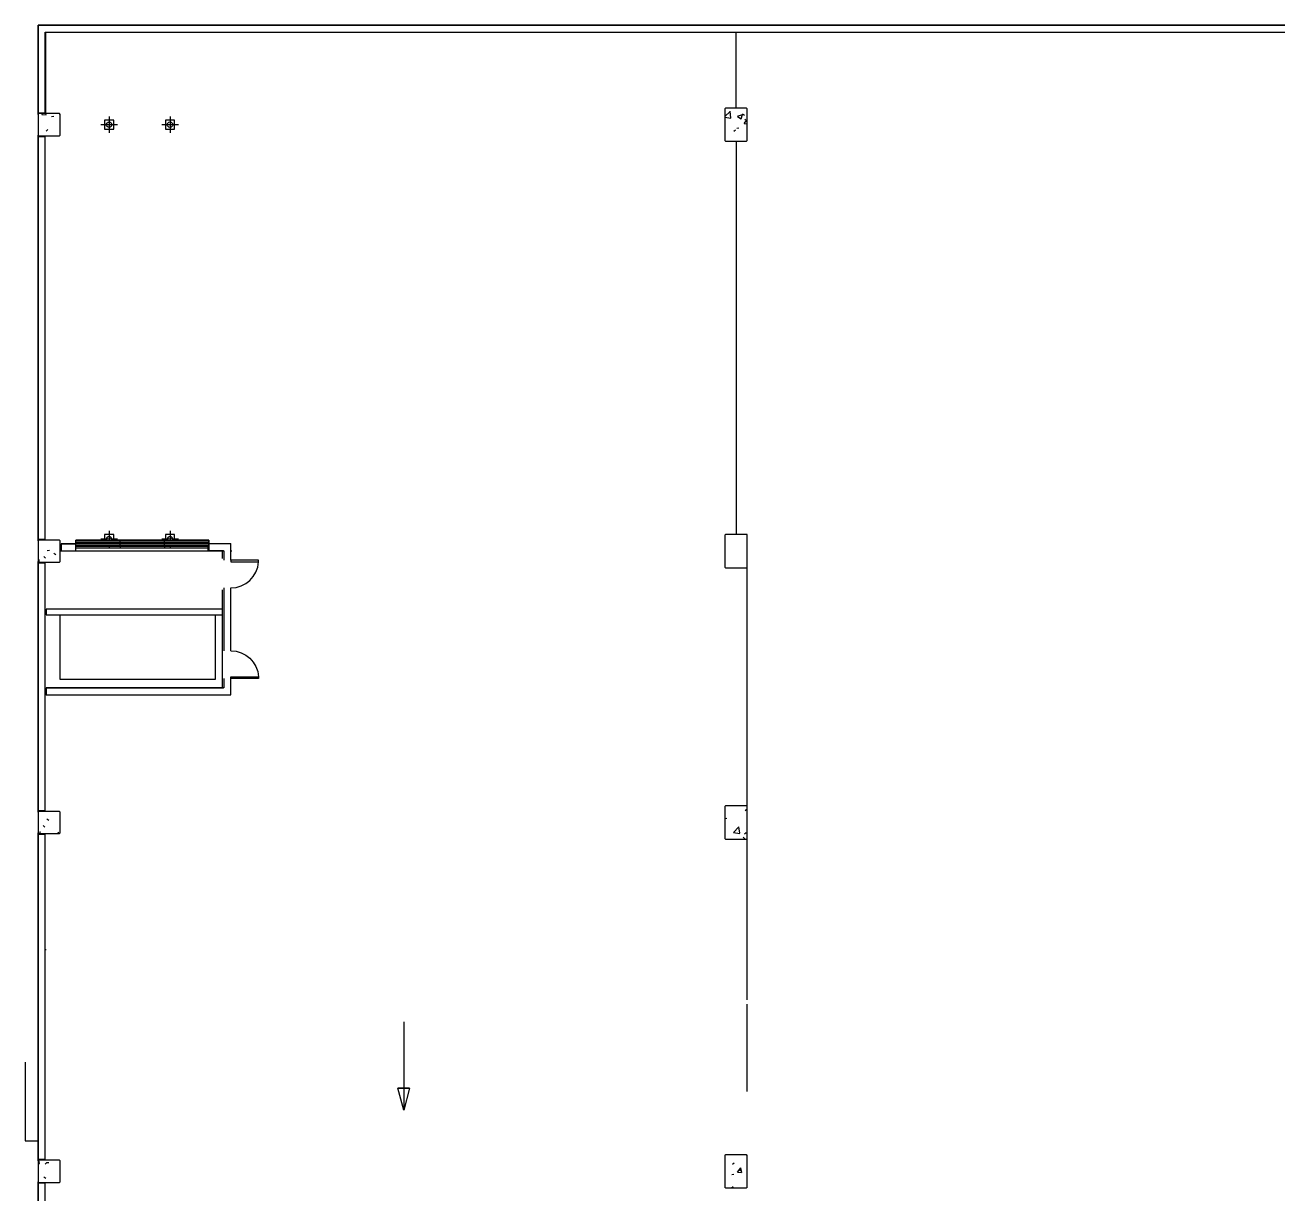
# Model space of a CAD drawing. Extents: x -2225 to 2382, y 4758 to 10467.
# Drawn here: x -2090 to -733, y 9200 to 10467 of the extents above; entities that cross this region are included whole.
import ezdxf

# ---------------------------------------------------------------- set-up
doc = ezdxf.new("R2010")
doc.units = 0
doc.header["$LTSCALE"] = 48
doc.header["$MEASUREMENT"] = 0
doc.layers.get('0').update_dxf_attribs({"linetype": 'CONTINUOUS'})
for name, color, linetype in [('COL', 14, 'CONTINUOUS'), ('EXDOOR', 8, 'CONTINUOUS'), ('EXWALL', 8, 'CONTINUOUS'), ('EXWINDOW', 8, 'CONTINUOUS'), ('TXT', 4, 'CONTINUOUS')]:
    doc.layers.add(name, color=color, linetype=linetype)

# ---------------------------------------------------------------- blocks, each defined once
blk = doc.blocks.new('2-06-DR')
at = {"color": 0}
for p, q in [((0, 30), (0, 0)), ((1.8, 30), (0, 30)), ((1.8, 0), (1.8, 30)), ((0, 0), (1.8, 0))]:
    blk.add_line(p, q, dxfattribs=at)
blk.add_arc((-0.1, 0), 30.1, 0.0709, 86.4875, dxfattribs=at)

msp = doc.modelspace()

# ---------------------------------------------------------------- linework, layer by layer
at = {"layer": 'COL', "ltscale": 0.01}
for p, q in [((-2074.9, 10370.6), (-2075.6, 10369.8)), ((-2075.6, 10369.8), (-2075.6, 10347.3)), ((-2052.4, 10370.6), (-2074.9, 10370.6)), ((-2071.4, 10369.6), (-2070.6, 10370.6)), ((-2071.4, 10369.6), (-2066.8, 10369.2)), ((-2066.8, 10369.2), (-2067, 10370.6)), ((-2061, 10367.6), (-2058.5, 10367.9)), ((-2051.6, 10369.8), (-2052.4, 10370.6)), ((-2051.6, 10347.3), (-2051.6, 10369.8)), ((-1330.9, 10376.6), (-1331.6, 10375.8)), ((-1331.6, 10375.8), (-1331.6, 10341.3)), ((-1331.6, 10367.3), (-1326.1, 10373)), ((-1308.4, 10376.6), (-1330.9, 10376.6)), ((-1325.3, 10365.8), (-1326.1, 10373.1)), ((-1318, 10367.6), (-1314.1, 10365)), ((-1317.9, 10367.7), (-1312.6, 10369.7)), ((-1314.1, 10365), (-1312.5, 10369.7)), ((-1312.5, 10370.3), (-1310.4, 10368.9)), ((-1307.6, 10375.8), (-1308.4, 10376.6)), ((-1307.6, 10341.3), (-1307.6, 10375.8)), ((-1331.6, 10366.7), (-1325.2, 10365.8)), ((-1318.9, 10354.8), (-1316.4, 10355.1)), ((-1310.8, 10359.9), (-1307.6, 10363.8)), ((-1310.8, 10359.9), (-1307.6, 10359.6)), ((-1310.2, 10364.7), (-1308.3, 10363)), ((-2075.6, 10347.3), (-2074.9, 10346.6)), ((-2074.9, 10346.6), (-2052.4, 10346.6)), ((-2066.8, 10351.7), (-2064.8, 10353.3)), ((-2052.4, 10346.6), (-2051.6, 10347.3)), ((-1331.6, 10341.3), (-1330.9, 10340.6)), ((-1330.9, 10340.6), (-1308.4, 10340.6)), ((-1322, 10351.7), (-1320, 10353.2)), ((-1308.4, 10340.6), (-1307.6, 10341.3)), ((-2074.9, 9908.6), (-2075.6, 9907.8)), ((-2075.6, 9907.8), (-2075.6, 9885.3)), ((-2052.4, 9908.6), (-2074.9, 9908.6)), ((-2051.6, 9907.8), (-2052.4, 9908.6)), ((-2051.6, 9885.3), (-2051.6, 9907.8)), ((-1330.9, 9914.6), (-1331.6, 9913.8)), ((-1331.6, 9913.8), (-1331.6, 9879.3)), ((-1308.4, 9914.6), (-1330.9, 9914.6)), ((-1307.6, 9913.8), (-1308.4, 9914.6)), ((-1307.6, 9879.3), (-1307.6, 9913.8)), ((-2065.6, 9897.3), (-2063.1, 9897.6)), ((-2058.4, 9894.4), (-2056.2, 9893)), ((-2075.6, 9886.3), (-2074.5, 9887.5)), ((-2075.6, 9885.3), (-2074.9, 9884.6)), ((-2074.9, 9884.6), (-2052.4, 9884.6)), ((-2074.2, 9884.6), (-2074.5, 9887.5)), ((-2069.3, 9890.9), (-2067.5, 9889.1)), ((-2052.4, 9884.6), (-2051.6, 9885.3)), ((-1331.6, 9879.3), (-1330.9, 9878.6)), ((-1308.4, 9878.6), (-1307.6, 9879.3)), ((-1330.9, 9878.6), (-1308.4, 9878.6)), ((-2074.9, 9614.6), (-2075.6, 9613.8)), ((-2075.6, 9613.8), (-2075.6, 9591.3)), ((-2052.4, 9614.6), (-2074.9, 9614.6)), ((-2051.6, 9613.8), (-2052.4, 9614.6)), ((-2051.6, 9591.3), (-2051.6, 9613.8)), ((-1330.9, 9620.6), (-1331.6, 9619.8)), ((-1331.6, 9619.8), (-1331.6, 9585.3)), ((-1331.6, 9607), (-1329.4, 9607.3)), ((-1308.4, 9620.6), (-1330.9, 9620.6)), ((-1309.6, 9615.7), (-1307.6, 9617.2)), ((-1307.6, 9619.8), (-1308.4, 9620.6)), ((-1307.6, 9585.3), (-1307.6, 9619.8)), ((-2070, 9599.1), (-2068.1, 9597.4)), ((-2065.9, 9606.5), (-2063.7, 9605.2)), ((-1322.4, 9591.8), (-1316.4, 9598)), ((-1315.6, 9590.8), (-1316.5, 9598)), ((-2075.6, 9591.3), (-2074.9, 9590.6)), ((-2074.9, 9592.1), (-2072.4, 9592.4)), ((-2074.9, 9590.6), (-2052.4, 9590.6)), ((-2054.8, 9590.6), (-2052.9, 9592)), ((-2052.4, 9590.6), (-2051.6, 9591.3)), ((-1331.6, 9585.3), (-1330.9, 9584.6)), ((-1330.9, 9584.6), (-1308.4, 9584.6)), ((-1322.4, 9591.8), (-1315.6, 9590.7)), ((-1312, 9586.7), (-1310.1, 9585)), ((-1310.6, 9590.1), (-1308.6, 9591.7)), ((-1308.4, 9584.6), (-1307.6, 9585.3)), ((-1330.9, 9242.6), (-1331.6, 9241.8)), ((-1331.6, 9241.8), (-1331.6, 9207.3)), ((-1308.4, 9242.6), (-1330.9, 9242.6)), ((-1308.7, 9242.6), (-1307.9, 9241.8)), ((-1307.6, 9241.8), (-1308.4, 9242.6)), ((-1307.6, 9207.3), (-1307.6, 9241.8)), ((-2074.9, 9236.6), (-2075.6, 9235.8)), ((-2075.6, 9235.8), (-2075.6, 9213.3)), ((-2075.6, 9233.2), (-2074, 9233.1)), ((-2052.4, 9236.6), (-2074.9, 9236.6)), ((-2074, 9233.1), (-2074.6, 9236.6)), ((-2068, 9232.5), (-2066, 9234.1)), ((-2066.4, 9234), (-2063.9, 9234.3)), ((-2051.6, 9235.8), (-2052.4, 9236.6)), ((-2051.6, 9213.3), (-2051.6, 9235.8)), ((-1323.6, 9232.2), (-1321.6, 9233.7)), ((-1318.1, 9223.8), (-1314.4, 9228.2)), ((-1313.4, 9223.4), (-1314.3, 9228.2)), ((-2069.2, 9218.5), (-2067.1, 9217.1)), ((-1324.3, 9221.2), (-1321.8, 9221.5)), ((-1318, 9223.8), (-1313.5, 9223.4)), ((-1316.3, 9226.6), (-1314.2, 9225.2)), ((-2075.6, 9213.3), (-2074.9, 9212.6)), ((-2074.9, 9212.6), (-2052.4, 9212.6)), ((-2052.4, 9212.6), (-2051.6, 9213.3)), ((-1331.6, 9207.3), (-1330.9, 9206.6)), ((-1330.9, 9206.6), (-1308.4, 9206.6)), ((-1324.6, 9206.6), (-1322.6, 9208.2)), ((-1308.4, 9206.6), (-1307.6, 9207.3))]:
    msp.add_line(p, q, dxfattribs=at)
at = {"layer": 'EXWALL'}
for p, q in [((-2075.6, 10369.8), (-2075.6, 10466.6)), ((-2075.6, 10466.6), (707.1, 10466.6)), ((-2075.4, 10466.4), (-2075.4, 10371.6)), ((705.3, 10466.4), (-2075.4, 10466.4)), ((-2067.8, 10371.6), (-2067.8, 10458.7)), ((-2067.8, 10458.7), (705.3, 10458.7)), ((-2067.6, 10458.6), (-2067.6, 10371.6)), ((705.3, 10458.6), (-2067.6, 10458.6)), ((-2075.6, 10371.6), (-2067.6, 10371.6)), ((-1998.6, 10367.6), (-1998.6, 10349.6)), ((-1932.6, 10367.6), (-1932.6, 10349.6)), ((-1989.6, 10358.6), (-2007.6, 10358.6)), ((-1993.6, 10363.6), (-2003.6, 10363.6)), ((-2003.6, 10363.6), (-2003.6, 10353.6)), ((-2003.6, 10353.6), (-1993.6, 10353.6)), ((-1993.6, 10353.6), (-1993.6, 10363.6)), ((-1923.6, 10358.6), (-1941.6, 10358.6)), ((-1927.6, 10363.6), (-1937.6, 10363.6)), ((-1937.6, 10363.6), (-1937.6, 10353.6)), ((-1937.6, 10353.6), (-1927.6, 10353.6)), ((-1927.6, 10353.6), (-1927.6, 10363.6)), ((-2075.6, 9907.8), (-2075.6, 10347.3)), ((-2075.4, 10345.6), (-2075.4, 9909.6)), ((-2067.8, 10345.6), (-2075.4, 10345.6)), ((-2067.8, 9909.6), (-2067.8, 10345.6)), ((-2075.4, 9909.6), (-2067.8, 9909.6)), ((-1989.6, 9909.4), (-2007.6, 9909.4)), ((-1993.6, 9914.4), (-2003.6, 9914.4)), ((-2003.6, 9914.4), (-2003.6, 9908.3)), ((-1998.6, 9918.4), (-1998.6, 9907.6)), ((-1993.6, 9908.3), (-1993.6, 9914.4)), ((-1923.6, 9909.4), (-1941.6, 9909.4)), ((-1927.6, 9914.4), (-1937.6, 9914.4)), ((-1937.6, 9914.4), (-1937.6, 9908.3)), ((-1932.6, 9918.4), (-1932.6, 9907.6)), ((-1927.6, 9908.3), (-1927.6, 9914.4)), ((-1875.6, 9896.6), (-2051.6, 9896.6)), ((-2050.6, 9904.6), (-1891.6, 9904.6)), ((-2050.6, 9904.6), (-2050.6, 9896.6)), ((-2034.6, 9904.4), (-2050.6, 9904.4)), ((-2050.6, 9896.7), (-2034.6, 9896.7)), ((-2035.6, 9904.4), (-2035.6, 9904.6)), ((-2035.6, 9896.6), (-2035.6, 9896.7)), ((-2034.6, 9896.7), (-2034.6, 9902.1)), ((-1998.6, 9902.1), (-1998.6, 9900.4)), ((-1932.6, 9902.1), (-1932.6, 9900.4)), ((-1891.6, 9902.1), (-1891.6, 9896.6)), ((-1890.6, 9904.7), (-1866.6, 9904.7)), ((-1866.8, 9904.6), (-1890.6, 9904.6)), ((-1890.6, 9902.1), (-1890.6, 9896.7)), ((-1890.6, 9896.9), (-1874.4, 9896.9)), ((-1874.6, 9896.7), (-1890.6, 9896.7)), ((-1875.6, 9888.6), (-1875.6, 9896.6)), ((-1874.4, 9896.9), (-1874.4, 9886.7)), ((-1866.8, 9886.7), (-1866.8, 9904.6)), ((-1865.5, 9896.6), (-1866.8, 9896.6)), ((-1866.6, 9896.7), (-1866.6, 9904.7)), ((-2075.6, 9613.8), (-2075.6, 9885.3)), ((-2067.8, 9883.6), (-2075.4, 9883.6)), ((-2075.4, 9883.6), (-2075.4, 9615.6)), ((-2067.8, 9615.6), (-2067.8, 9883.6)), ((-1875.6, 9749.6), (-1875.6, 9854.6)), ((-1874.4, 9856.7), (-1874.4, 9788.6)), ((-1866.8, 9788.6), (-1866.8, 9856.7)), ((-2066.6, 9833.5), (-2066.6, 9827.5)), ((-1875.6, 9833.5), (-2066.6, 9833.5)), ((-2066.6, 9827.5), (-1875.6, 9827.5)), ((-2051.6, 9757.6), (-2051.6, 9827.5)), ((-1883.6, 9827.5), (-1883.6, 9757.6)), ((-1883.6, 9757.6), (-2051.6, 9757.6)), ((-1874.4, 9758.6), (-1874.4, 9748.4)), ((-1866.8, 9740.7), (-1866.8, 9758.6)), ((-2066.6, 9748.6), (-2066.6, 9740.6)), ((-2066.6, 9748.6), (-1874.6, 9748.6)), ((-1874.4, 9748.4), (-2066.6, 9748.4)), ((-2066.6, 9740.7), (-1866.8, 9740.7)), ((-1874.6, 9740.6), (-2066.6, 9740.6)), ((-2075.4, 9615.6), (-2067.8, 9615.6)), ((-2075.6, 9235.8), (-2075.6, 9591.3)), ((-2075.4, 9589.6), (-2075.4, 9237.6)), ((-2067.8, 9589.6), (-2075.4, 9589.6)), ((-2067.8, 9237.6), (-2067.8, 9589.6)), ((-2075.4, 9464.6), (-2075.6, 9464.6)), ((-2066.9, 9464.6), (-2067.8, 9464.6)), ((-2089.6, 9342.8), (-2089.6, 9257.6)), ((-2089.6, 9257.6), (-2075.6, 9257.6)), ((-2075.4, 9237.6), (-2067.8, 9237.6)), ((-2075.6, 9046.8), (-2075.6, 9213.3)), ((-2075.4, 9211.6), (-2075.4, 9048.6)), ((-2067.8, 9211.6), (-2075.4, 9211.6)), ((-2067.8, 9048.6), (-2067.8, 9211.6))]:
    msp.add_line(p, q, dxfattribs=at)
at = {"layer": 'EXWALL', "ltscale": 0.01}
for p, q in [((-1319.6, 10376.6), (-1319.6, 10458.6)), ((-1319.6, 10340.6), (-1319.6, 9914.6)), ((-1307.6, 9914.6), (-1308.4, 9914.6)), ((-1307.6, 9913.8), (-1307.6, 9914.6)), ((-1307.6, 9619.8), (-1307.6, 9879.3)), ((-1307.6, 9410.3), (-1307.6, 9585.3)), ((-1307.6, 9311), (-1307.6, 9405.6)), ((-1331.6, 9242.6), (-1331.6, 9241.8)), ((-1307.6, 9241.8), (-1307.6, 9242.6)), ((-1331.6, 9207.3), (-1331.6, 9206.6)), ((-1307.6, 9206.6), (-1307.6, 9207.3))]:
    msp.add_line(p, q, dxfattribs=at)
at = {"layer": 'EXWALL'}
for centre in [(-1998.6, 10358.6), (-1932.6, 10358.6)]:
    msp.add_circle(centre, 3, dxfattribs=at)
for centre in [(-1998.6, 9909.4), (-1932.6, 9909.4)]:
    msp.add_arc(centre, 3, 322.4556, 217.5444, dxfattribs=at)
at = {"layer": 'EXWINDOW', "ltscale": 0.01}
for p, q in [((-2034.6, 9908.2), (-2034.6, 9908.3)), ((-2001.4, 9908.3), (-2034.6, 9908.3)), ((-2034.6, 9907.6), (-2034.6, 9908.2)), ((-2001.3, 9908.2), (-2034.6, 9908.2)), ((-2034.6, 9907.5), (-2034.6, 9907.6)), ((-1890.6, 9907.6), (-2034.6, 9907.6)), ((-2034.6, 9906), (-2034.6, 9907.5)), ((-1890.6, 9907.5), (-2034.6, 9907.5)), ((-2034.6, 9906), (-1890.6, 9906)), ((-2034.6, 9905.5), (-2034.6, 9906)), ((-1935.3, 9908.2), (-1995.9, 9908.2)), ((-1935.4, 9908.3), (-1995.8, 9908.3)), ((-1986.6, 9908.2), (-1986.6, 9908.3)), ((-1986.6, 9908.2), (-1986.6, 9907.6)), ((-1986.6, 9906), (-1986.6, 9907.5)), ((-1986.6, 9906), (-1986.6, 9905.5)), ((-1938.6, 9908.2), (-1938.6, 9908.3)), ((-1938.6, 9908.2), (-1938.6, 9907.6)), ((-1938.6, 9906), (-1938.6, 9907.5)), ((-1938.6, 9906), (-1938.6, 9905.5)), ((-1890.6, 9908.2), (-1929.9, 9908.2)), ((-1890.6, 9908.3), (-1929.8, 9908.3)), ((-1890.6, 9908.2), (-1890.6, 9908.3)), ((-1890.6, 9908.3), (-1890.6, 9908.2)), ((-1890.6, 9908.2), (-1890.6, 9907.6)), ((-1890.6, 9908.2), (-1890.6, 9907.6)), ((-1890.6, 9907.5), (-1890.6, 9907.6)), ((-1890.6, 9907.6), (-1890.6, 9907.5)), ((-1890.6, 9906), (-1890.6, 9907.5)), ((-1890.6, 9907.5), (-1890.6, 9906)), ((-1890.6, 9906), (-1890.6, 9905.5)), ((-1890.6, 9906), (-1890.6, 9905.5)), ((-1890.6, 9905.5), (-2034.6, 9905.5)), ((-2034.6, 9902.2), (-2034.6, 9905.5)), ((-2034.6, 9902.1), (-2034.6, 9902.2)), ((-1890.6, 9902.2), (-2034.6, 9902.2)), ((-2034.6, 9902.1), (-1890.6, 9902.1)), ((-1891.6, 9899.9), (-2034.6, 9899.9)), ((-1891.6, 9899.8), (-2034.6, 9899.8)), ((-1986.6, 9902.2), (-1986.6, 9905.5)), ((-1986.6, 9902.2), (-1986.6, 9902.1)), ((-1986.6, 9902.1), (-1986.6, 9899.9)), ((-1986.6, 9899.9), (-1986.6, 9899.8)), ((-1938.6, 9902.2), (-1938.6, 9905.5)), ((-1938.6, 9902.2), (-1938.6, 9902.1)), ((-1938.6, 9902.1), (-1938.6, 9899.9)), ((-1938.6, 9899.9), (-1938.6, 9899.8)), ((-1890.6, 9902.2), (-1890.6, 9905.5)), ((-1890.6, 9905.5), (-1890.6, 9902.2)), ((-1890.6, 9902.2), (-1890.6, 9902.1)), ((-1890.6, 9902.2), (-1890.6, 9902.1))]:
    msp.add_line(p, q, dxfattribs=at)
at = {"layer": 'TXT', "ltscale": 0.01}
for p, q in [((-1679.5, 9386.7), (-1679.5, 9290.7)), ((-1673.1, 9314.7), (-1685.9, 9314.7))]:
    msp.add_line(p, q, dxfattribs=at)
at = {"layer": 'TXT', "flags": 128}
msp.add_lwpolyline([(-1685.9, 9314.7), (-1673.1, 9314.7), (-1679.5, 9290.7), (-1685.9, 9314.7)], dxfattribs=at)

# ---------------------------------------------------------------- block references
at = {"layer": 'EXDOOR', "rotation": 270}
msp.add_blockref('2-06-DR', (-1866.8, 9886.7), dxfattribs=at)
at = {"layer": 'EXDOOR', "xscale": -1, "rotation": 270}
msp.add_blockref('2-06-DR', (-1866.8, 9758.6), dxfattribs=at)

doc.saveas('drawing.dxf')
